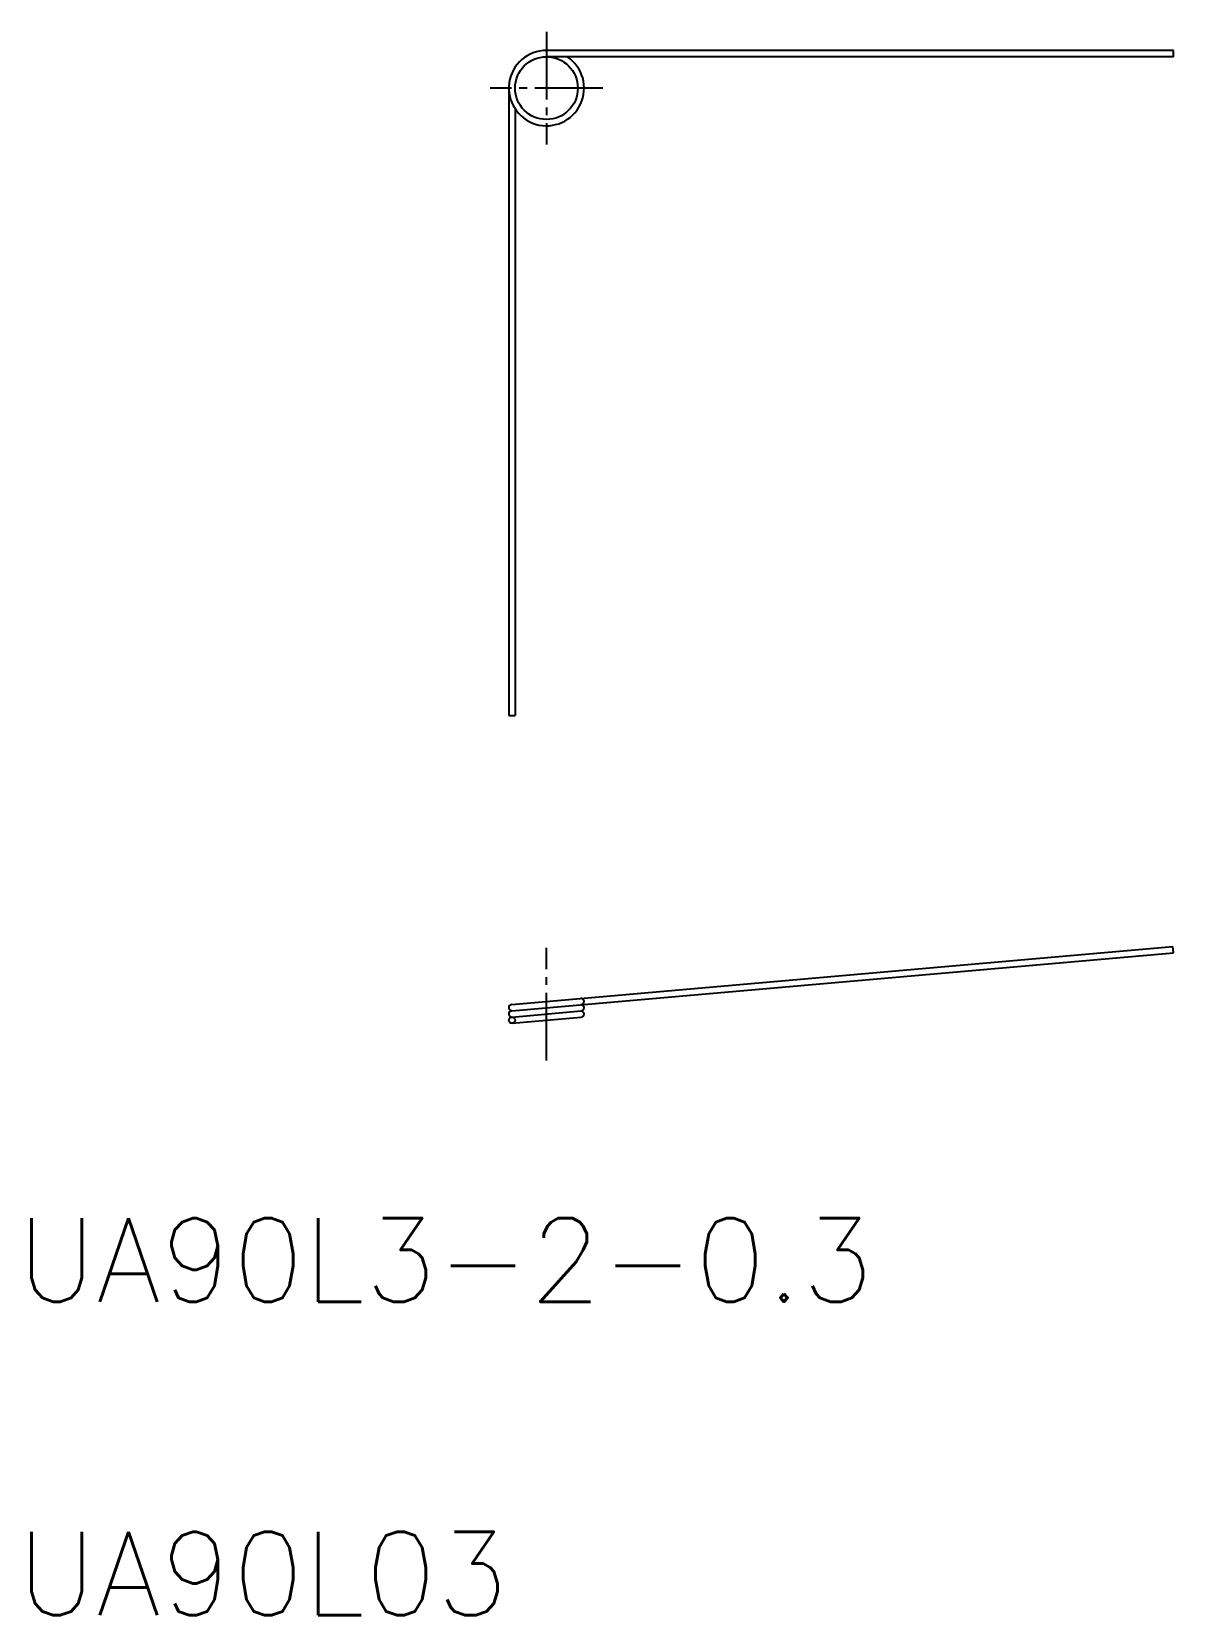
# Model space of a CAD drawing. Extents: x 112.9 to 167.5, y 27.3 to 103.
import ezdxf

# ---------------------------------------------------------------- set-up
doc = ezdxf.new("R2010")
doc.units = 0
doc.header["$LTSCALE"] = 0.25
doc.linetypes.add('CENTER', pattern=[17.5, 13, -1.5, 1.5, -1.5])
doc.layers.get('0').update_dxf_attribs({"linetype": 'CONTINUOUS'})
doc.layers.add('CENTER', color=1, linetype='CENTER')
doc.styles.get("Standard").update_dxf_attribs({"font": 'txt.shx'})

msp = doc.modelspace()

# ---------------------------------------------------------------- linework, layer by layer
at = {"color": 7, "linetype": 'CONTINUOUS'}
for p, q in [((167.523, 102.106), (137.523, 102.106)), ((167.523, 101.806), (137.523, 101.806)), ((167.523, 101.806), (167.523, 102.106)), ((135.723, 100.306), (135.723, 70.306)), ((136.023, 99.311), (136.023, 70.306)), ((135.723, 70.306), (136.023, 70.306)), ((135.859, 56.481), (167.497, 59.249)), ((167.523, 58.95), (167.497, 59.249)), ((135.859, 56.18), (167.523, 58.95)), ((135.859, 55.879), (139.186, 56.17)), ((135.885, 55.58), (139.186, 55.869))]:
    msp.add_line(p, q, dxfattribs=at)
for centre, radius in [((137.523, 100.306), 1.5), ((135.872, 55.73), 0.15)]:
    msp.add_circle(centre, radius, dxfattribs=at)
for centre, radius, start, end in [((137.523, 100.306), 1.8, 90, 56.44269), ((135.872, 56.332), 0.15, 95, 275), ((135.872, 56.031), 0.15, 95, 275), ((139.173, 56.621), 0.15, 275, 95), ((139.173, 56.319), 0.15, 275, 95), ((139.173, 56.018), 0.15, 275, 95)]:
    msp.add_arc(centre, radius, start, end, dxfattribs=at)
at = {"layer": 'CENTER', "color": 1, "linetype": 'CENTER'}
for p, q in [((137.523, 103.006), (137.523, 97.606)), ((140.223, 100.306), (134.823, 100.306)), ((137.523, 53.794), (137.523, 59.194))]:
    msp.add_line(p, q, dxfattribs=at)

# ---------------------------------------------------------------- texts
for s, p in [('UA90L3-2-0.3', (112.201, 42.267)), ('UA90L03', (112.201, 27.267))]:
    msp.add_text(s, height=4).set_placement(p)

doc.saveas('drawing.dxf')
